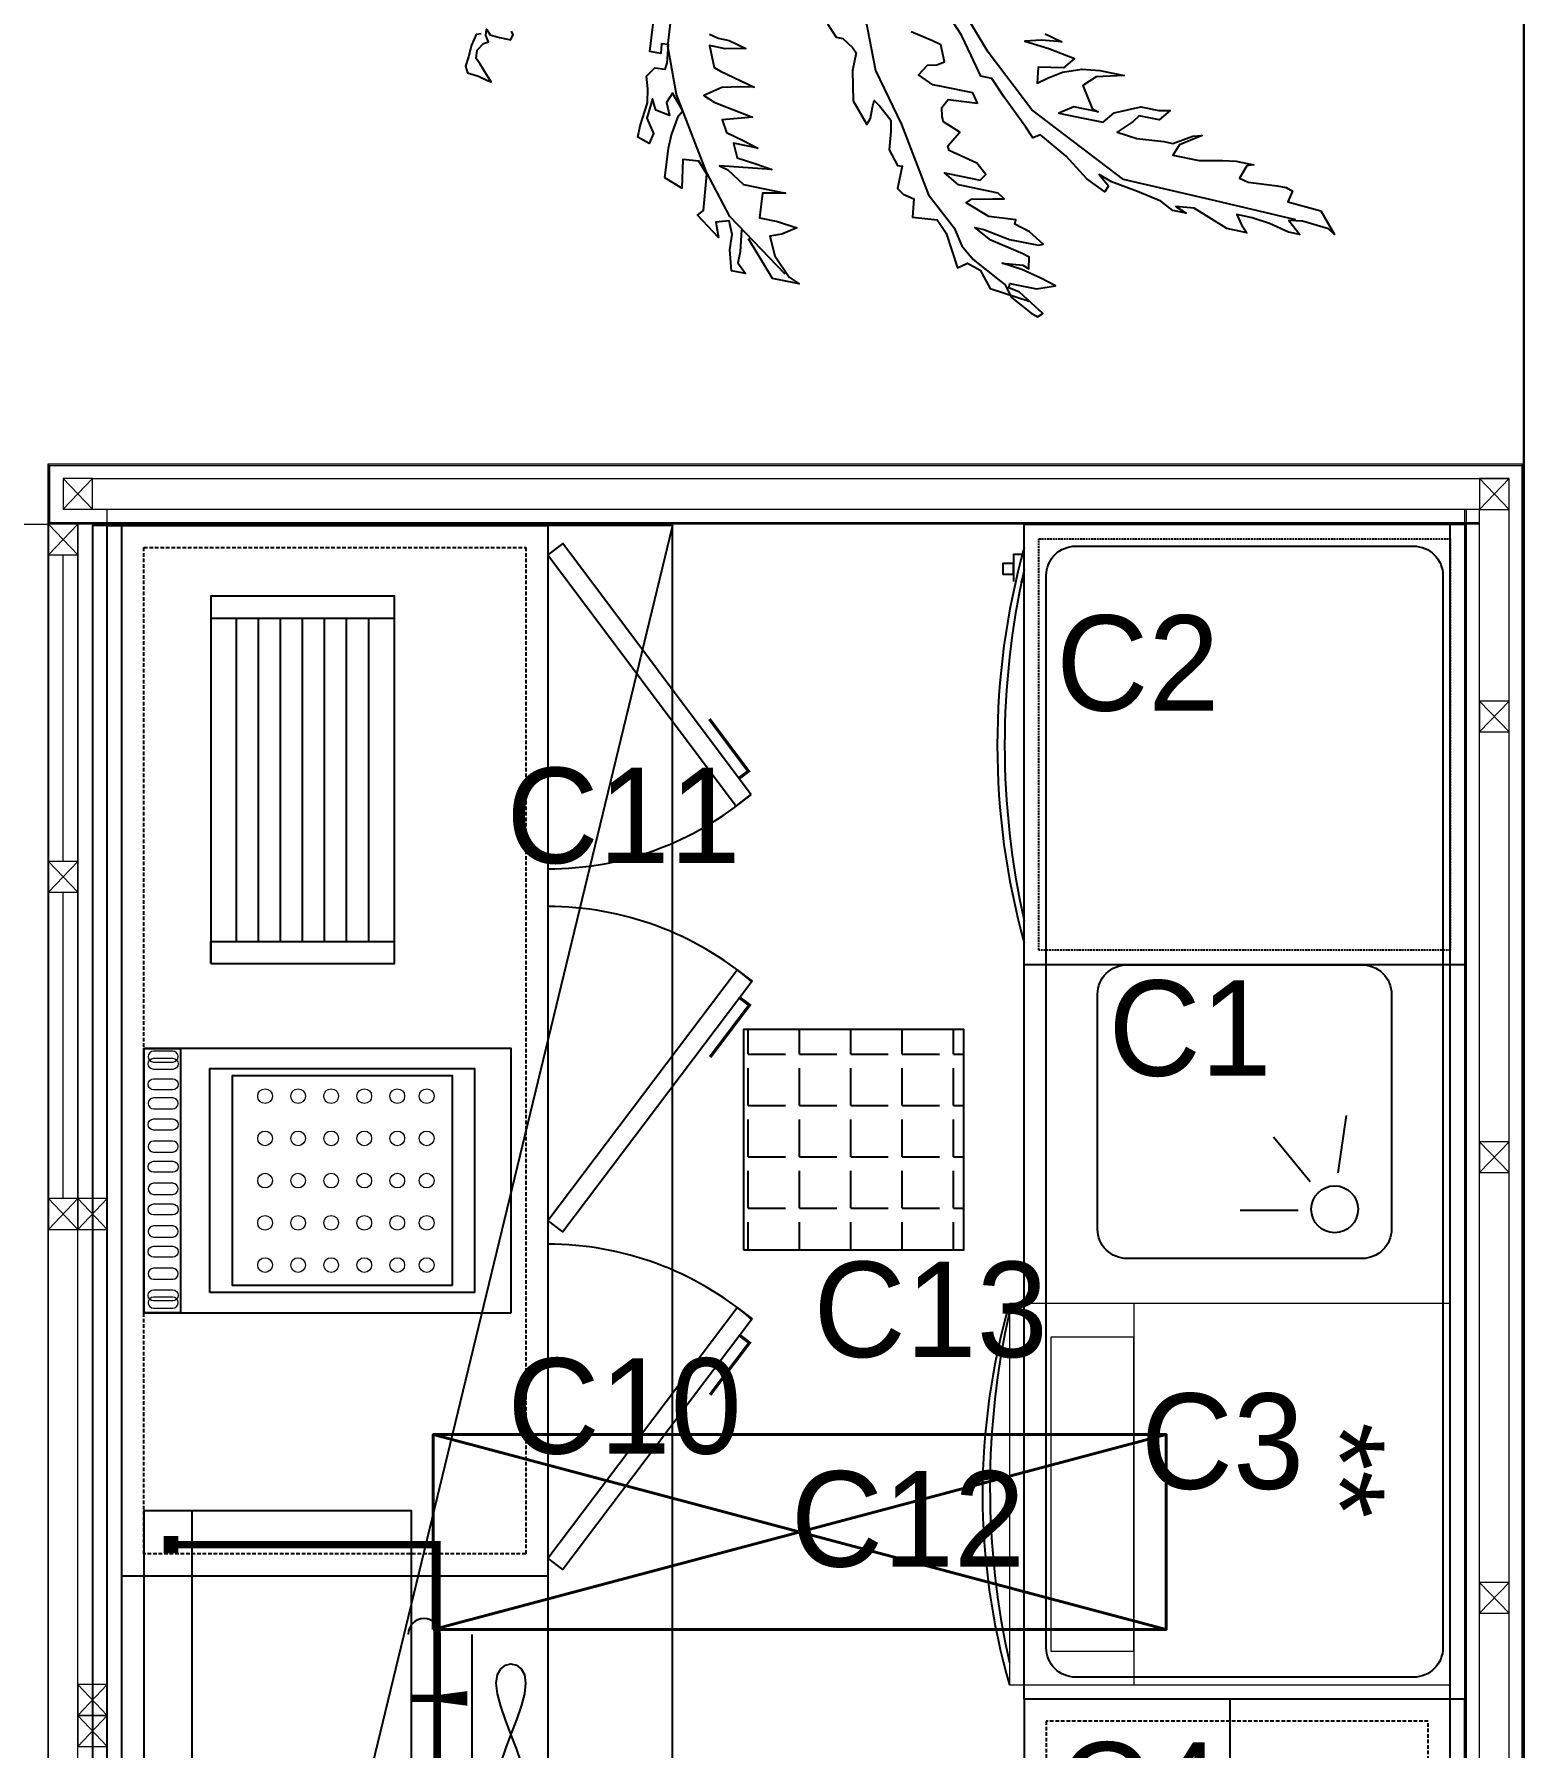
# Model space of a CAD drawing. Header units: millimetres. Extents: x -2729 to 15248, y -12439 to 5292.
# Drawn here: x 6630.6 to 6833.4, y -9283.2 to -9049.9 of the extents above; entities that cross this region are included whole.
import ezdxf

# ---------------------------------------------------------------- set-up
doc = ezdxf.new("R2010")
doc.units = ezdxf.units.MM
doc.linetypes.add('DASHED', pattern=[0.75, 0.5, -0.25])
for name, color, linetype in [('002 Çizgi', 7, 'Continuous'), ('ARBOLES', 118, 'Continuous'), ('Kıtc-002 Çizgi', 7, 'Continuous'), ('S2000-002 Çizgi', 7, 'Continuous')]:
    doc.layers.add(name, color=color, linetype=linetype)
for name, color, linetype, lineweight in [('DUVAR', 7, 'Continuous', 30), ('gor_orta', 40, 'Continuous', 9), ('gor_uzak', 32, 'Continuous', 0), ('gzm', 250, 'Continuous', 20)]:
    doc.layers.add(name, color=color, linetype=linetype, lineweight=lineweight)
doc.styles.get("Standard").update_dxf_attribs({"font": 'arial.ttf'})
doc.styles.add('TAKSİM', font='GOTHIC.TTF', dxfattribs={"height": 20})

# ---------------------------------------------------------------- blocks, each defined once
blk = doc.blocks.new('drudtu')
at = {"layer": 'ARBOLES', "color": 126}
blk.add_lwpolyline([(-15.0184, 0.6979), (-15.0215, 0.7069), (-15.0426, 0.7114), (-15.0652, 0.7129), (-15.0833, 0.7144), (-15.0953, 0.7084), (-15.0968, 0.6873), (-15.1014, 0.6692), (-15.1029, 0.6617), (-15.0938, 0.6707), (-15.0742, 0.6888), (-15.0652, 0.6979), (-15.0501, 0.6994), (-15.035, 0.6903), (-15.0305, 0.6813), (-15.02, 0.6888), (-15.0079, 0.6903), (-15.0169, 0.6813), (-15.0184, 0.6632), (-15.0184, 0.6481), (-15.0184, 0.6421), (-15.0079, 0.6391), (-15.0019, 0.6436)], dxfattribs=at)
at = {"layer": 'ARBOLES', "color": 92}
for points in [[(-15.2793, 0.1476), (-15.32, 0.1416), (-15.3411, 0.1416), (-15.3577, 0.1235), (-15.3577, 0.1506), (-15.32, 0.1611), (-15.2914, 0.1626), (-15.2673, 0.1732), (-15.2748, 0.1973), (-15.3019, 0.1868), (-15.2688, 0.2335), (-15.2582, 0.2244), (-15.1904, 0.2319), (-15.1693, 0.2515), (-15.1723, 0.2817), (-15.2251, 0.2726), (-15.213, 0.3073), (-15.1572, 0.3118), (-15.1316, 0.3118), (-15.0939, 0.3058), (-15.0833, 0.2997), (-15.0547, 0.3254), (-15.0743, 0.3329), (-15.0969, 0.3223), (-15.0924, 0.3495), (-15.0728, 0.36), (-15.1105, 0.363), (-15.1361, 0.3449), (-15.1557, 0.3495), (-15.1482, 0.3721), (-15.1271, 0.3721), (-15.0818, 0.3675), (-15.0562, 0.3721), (-15.0336, 0.3796), (-15.0155, 0.3675), (-15.014, 0.348), (-15.0019, 0.3464), (-14.9673, 0.351), (-14.9688, 0.3645), (-14.9869, 0.3615), (-14.9869, 0.3826), (-14.9356, 0.3871)], [(-15.3437, 0.0512), (-15.259, 0.1739), (-15.1869, 0.2332), (-15.0556, 0.3179), (-14.9709, 0.3517), (-14.8735, 0.3602)], [(-14.9328, 0.2798), (-14.937, 0.2628), (-14.937, 0.2417), (-14.9455, 0.2078), (-14.9539, 0.2459), (-14.9539, 0.2755), (-14.9921, 0.2586), (-14.9963, 0.2459), (-15.0133, 0.1782), (-15.0175, 0.2036), (-15.026, 0.2374), (-15.0471, 0.2671), (-15.0556, 0.2459), (-15.0598, 0.2205), (-15.0683, 0.1697), (-15.0853, 0.2247), (-15.1064, 0.212), (-15.1149, 0.1782), (-15.1234, 0.1485), (-15.1234, 0.1951), (-15.1488, 0.1824), (-15.153, 0.1443), (-15.1573, 0.1147), (-15.17, 0.212), (-15.1742, 0.1951), (-15.1954, 0.1612), (-15.1954, 0.0808), (-15.2039, 0.1231), (-15.2505, 0.1189), (-15.2505, 0.085), (-15.2547, 0.0469), (-15.2717, 0.0723), (-15.2801, 0.0935), (-15.314, 0.0766), (-15.3479, 0.0427), (-15.3564, 0.0215), (-15.3564, 0.0723), (-15.2928, 0.1316)], [(-15.0514, -0.8633), (-15.0471, -0.6982), (-15.0429, -0.533), (-14.9497, -0.3383), (-14.8607, -0.2367), (-14.704, -0.0928)], [(-14.8057, -0.3341), (-14.8141, -0.3679), (-14.8184, -0.3298), (-14.8269, -0.3002), (-14.8311, -0.3468), (-14.8396, -0.3976), (-14.8607, -0.3806), (-14.8692, -0.3341), (-14.8989, -0.3383), (-14.8862, -0.3552), (-14.8692, -0.3806), (-14.8565, -0.4145), (-14.8523, -0.4484), (-14.8523, -0.4949), (-14.865, -0.4441), (-14.8862, -0.423), (-14.9243, -0.4484), (-14.9285, -0.4611), (-14.9285, -0.4145), (-14.9455, -0.3891), (-14.9455, -0.423), (-14.9455, -0.4738), (-14.9243, -0.4907), (-14.9031, -0.5373), (-14.9031, -0.5712), (-14.8989, -0.5923), (-14.9201, -0.5754), (-14.9201, -0.5373), (-14.9328, -0.5288), (-14.9582, -0.5034), (-14.9624, -0.5415), (-14.9582, -0.5923), (-14.9582, -0.6093), (-14.937, -0.6431), (-14.9328, -0.6601), (-14.9582, -0.622), (-14.9794, -0.6135), (-14.9794, -0.6643), (-14.9709, -0.7066), (-14.9667, -0.732), (-14.9667, -0.7532), (-14.9667, -0.7659), (-14.9709, -0.7532), (-14.9963, -0.7447), (-15.0005, -0.7617), (-14.9963, -0.8167), (-14.9963, -0.8336), (-15.0005, -0.8463), (-15.0217, -0.8421), (-15.026, -0.9056), (-15.0641, -0.9395), (-15.0556, -0.9268), (-15.0514, -0.876), (-15.0556, -0.8506), (-15.0768, -0.876), (-15.0768, -0.8548), (-15.0683, -0.8167), (-15.0641, -0.7828), (-15.0641, -0.7532), (-15.081, -0.7659), (-15.0937, -0.7786), (-15.0937, -0.7405), (-15.0683, -0.6728), (-15.0726, -0.6389), (-15.081, -0.6601), (-15.081, -0.6347), (-15.0683, -0.6093), (-15.0598, -0.5627), (-15.0514, -0.5119), (-15.0429, -0.4865), (-15.0598, -0.5076), (-15.0726, -0.5034), (-15.0556, -0.4653), (-15.0217, -0.4187), (-14.9921, -0.3637), (-15.0005, -0.351), (-14.9836, -0.3341), (-14.937, -0.2833), (-14.9073, -0.2536), (-14.9073, -0.2325), (-14.8735, -0.2071), (-14.8396, -0.1817), (-14.8184, -0.1605)]]:
    blk.add_lwpolyline(points, dxfattribs=at)
at = {"layer": 'ARBOLES', "color": 72}
for points in [[(-14.7337, 0.0469), (-14.937, -0.0377), (-15.026, -0.1055), (-15.1446, -0.1817), (-15.1954, -0.2409), (-15.2251, -0.2621), (-15.2462, -0.2875), (-15.2759, -0.3468), (-15.2801, -0.3552), (-15.3013, -0.3722), (-15.3098, -0.3891), (-15.3225, -0.4145), (-15.3267, -0.4272), (-15.3183, -0.4357), (-15.2886, -0.3849), (-15.2844, -0.3637), (-15.2759, -0.3637), (-15.2759, -0.3891), (-15.2759, -0.4145), (-15.2632, -0.4484), (-15.2547, -0.4187), (-15.2462, -0.3806), (-15.242, -0.3425), (-15.2378, -0.3806), (-15.242, -0.3933), (-15.2208, -0.3891), (-15.2166, -0.3764), (-15.2039, -0.3129), (-15.1869, -0.279), (-15.1869, -0.296), (-15.1954, -0.3468), (-15.1954, -0.4018), (-15.1912, -0.4103), (-15.1742, -0.3806), (-15.1658, -0.351), (-15.1573, -0.351), (-15.1615, -0.3002), (-15.1446, -0.2536), (-15.1361, -0.2621), (-15.1276, -0.3002), (-15.1234, -0.3214), (-15.1149, -0.3087), (-15.1149, -0.2325), (-15.098, -0.2028), (-15.098, -0.2367), (-15.098, -0.2706), (-15.0853, -0.279), (-15.0683, -0.2579), (-15.0556, -0.2028), (-15.0471, -0.1986), (-15.0175, -0.2155), (-15.0048, -0.1817), (-14.9963, -0.1774), (-14.9794, -0.1732), (-14.9624, -0.1817), (-14.9582, -0.2367), (-14.9412, -0.224), (-14.9412, -0.1647), (-14.9412, -0.1478), (-14.9285, -0.1182), (-14.9073, -0.1309), (-14.9031, -0.1478), (-14.8946, -0.1605), (-14.865, -0.1478), (-14.8607, -0.1309), (-14.8523, -0.0885)], [(-14.8692, 0.0681), (-14.8904, 0.0469), (-14.8904, 0.0342), (-14.9031, 0.0131), (-14.9116, 0.0046), (-14.9455, 0.0046), (-15.0005, -0.0081), (-15.0387, -0.042), (-15.026, -0.0462), (-15.0048, -0.0462), (-14.9921, -0.0462), (-15.0005, -0.0589), (-15.0217, -0.0843), (-15.0429, -0.0885), (-15.0768, -0.0928), (-15.1022, -0.1139), (-15.1022, -0.1224), (-15.1446, -0.1224), (-15.153, -0.1351), (-15.1573, -0.1563), (-15.1912, -0.1605), (-15.1869, -0.2071), (-15.1954, -0.2155), (-15.2081, -0.2282), (-15.2674, -0.2621), (-15.2547, -0.279), (-15.2632, -0.3044), (-15.2928, -0.3298), (-15.3013, -0.406)]]:
    blk.add_lwpolyline(points, dxfattribs=at)
blk = doc.blocks.new('A$C7344041D')
at = {"layer": 'S2000-002 Çizgi'}
for p, q in [((88.34, 42.76), (80.53, 43.87)), ((89.57, 38.95), (83.47, 33.94)), ((93.48, 37.29), (93.48, 29.4))]:
    blk.add_line(p, q, dxfattribs=at)
for points in [[(160, 0), (0, 0), (0, 60), (160, 60)], [(160, 58), (0, 58), (0, 60), (160, 60)]]:
    blk.add_lwpolyline(points, close=True, dxfattribs=at)
for points in [[(153, 3), (7, 3, -0.414214), (3, 7), (3, 53, -0.414214), (7, 57), (153, 57, -0.414214), (157, 53), (157, 7, -0.414214)], [(96, 10), (64, 10, -0.414214), (60, 14), (60, 46, -0.414214), (64, 50), (96, 50, -0.414214), (100, 46), (100, 14, -0.414214)]]:
    blk.add_lwpolyline(points, format="xyb", close=True, dxfattribs=at)
blk.add_circle((93.29, 42.26), 3.19, dxfattribs=at)
blk = doc.blocks.new('A$C14D126DE')
at = {"layer": 'S2000-002 Çizgi'}
for points in [[(3.67, 0), (3.67, 60), (63.67, 60), (63.67, 0)], [(2.21, 53.17), (2.21, 54.63), (0.75, 54.63), (0.75, 53.17)]]:
    blk.add_lwpolyline(points, close=True, dxfattribs=at)
at = {"layer": 'S2000-002 Çizgi', "linetype": 'DASHED', "ltscale": 0.5}
blk.add_lwpolyline([(5.67, 2), (5.67, 58), (61.67, 58), (61.67, 2)], close=True, dxfattribs=at)
at = {"layer": 'S2000-002 Çizgi'}
for points in [[(3.32, 55.85), (2.21, 55.85), (2.21, 52.2)], [(3.18, 52.2), (3.67, 52.2), (3.67, 55.85)]]:
    blk.add_lwpolyline(points, dxfattribs=at)
for centre, radius, start, end in [((100.61, 29.9), 100.61, 164.4941, 195.5059), ((109.49, 29.9), 108.49, 167.2819, 192.7181)]:
    blk.add_arc(centre, radius, start, end, dxfattribs=at)
blk = doc.blocks.new('A$C4F2B2240')
at = {"layer": 'Kıtc-002 Çizgi', "lineweight": 13}
for points in [[(51.92, 60), (0, 60), (0, 0), (51.92, 0)], [(47.33, 54.36), (4.59, 54.36), (4.59, 43.09), (47.33, 43.09)]]:
    blk.add_lwpolyline(points, close=True, dxfattribs=at)
blk.add_lwpolyline([(51.92, 43.09), (0, 43.09)], dxfattribs=at)
at = {"layer": 'S2000-002 Çizgi'}
for centre, radius, start, end in [((25.96, -30.08), 93.75, 73.9229, 106.0771), ((26.9, -45.83), 108.49, 77.2819, 102.7181)]:
    blk.add_arc(centre, radius, start, end, dxfattribs=at)
at = {"layer": 'Kıtc-002 Çizgi', "lineweight": 13}
blk.add_text('**', height=12, rotation=180, dxfattribs=at).set_placement((35.73, 20.99))
blk = doc.blocks.new('A$C01E77913')
at = {"layer": 'S2000-002 Çizgi'}
for points in [[(2, 26.8), (15, 26.8, -0.414214), (17, 24.8), (17, 2, -0.414214), (15, 0), (2, 0, -0.414214), (0, 2), (0, 24.8, -0.414214)], [(4, 24.8), (13, 24.8, -0.414214), (15, 22.8), (15, 4, -0.414214), (13, 2), (4, 2, -0.414214), (2, 4), (2, 22.8, -0.414214)]]:
    blk.add_lwpolyline(points, format="xyb", close=True, dxfattribs=at)
blk.add_lwpolyline([(4.71, 14.27), (12.21, 14.27), (12.21, 13.52), (4.71, 13.52)], close=True, dxfattribs=at)
blk.add_circle((8.46, 13.87), 3.82, dxfattribs=at)
blk = doc.blocks.new('A$C3BF74239')
at = {"layer": '002 Çizgi', "color": 7}
for p, q in [((85.82, 0), (85.82, 161)), ((85.82, 0), (85.82, 161)), ((38.15, 45), (38.15, 18.33)), ((42.5, 18.33), (42.5, 45)), ((31.47, 40.34), (31.01, 39.53)), ((32.11, 40.83), (31.47, 40.34)), ((32.84, 41), (32.11, 40.83)), ((33.58, 40.83), (32.84, 41)), ((34.22, 40.34), (33.58, 40.83)), ((34.67, 39.53), (34.22, 40.34)), ((31.01, 39.53), (30.84, 38.38)), ((30.84, 38.38), (31.01, 36.93)), ((34.85, 38.38), (34.67, 39.53)), ((34.67, 36.93), (34.85, 38.38)), ((31.01, 36.93), (31.47, 35.22)), ((31.47, 35.22), (32.11, 33.36)), ((33.58, 33.36), (34.22, 35.22)), ((34.22, 35.22), (34.67, 36.93)), ((32.11, 33.36), (32.84, 31.41)), ((32.84, 31.41), (33.58, 33.36)), ((32.11, 29.46), (32.84, 31.41)), ((32.84, 31.41), (33.58, 29.46)), ((31.47, 27.6), (32.11, 29.46)), ((33.58, 29.46), (34.22, 27.6)), ((30.84, 24.44), (31.01, 25.9)), ((31.01, 25.9), (31.47, 27.6)), ((34.22, 27.6), (34.67, 25.9)), ((34.67, 25.9), (34.85, 24.44)), ((31.01, 23.3), (30.84, 24.44)), ((34.85, 24.44), (34.67, 23.3)), ((31.47, 22.48), (31.01, 23.3)), ((32.11, 21.99), (31.47, 22.48)), ((32.84, 21.83), (32.11, 21.99)), ((33.58, 21.99), (32.84, 21.83)), ((34.22, 22.48), (33.58, 21.99)), ((34.67, 23.3), (34.22, 22.48))]:
    blk.add_line(p, q, dxfattribs=at)
for points in [[(27.82, 0), (87.82, 0), (87.82, 161), (27.82, 161)], [(55.82, 161), (55.82, 0), (87.82, 0), (87.82, 161)], [(0, 115.8), (25.77, 149.91), (27.82, 148.36), (2.05, 114.25)], [(0, 87.96), (25.77, 53.85), (27.82, 55.4), (2.05, 89.51)]]:
    blk.add_lwpolyline(points, close=True, dxfattribs=at)
at = {"layer": '002 Çizgi', "color": 7, "linetype": 'DASHED'}
blk.add_lwpolyline([(82.82, 56), (82.82, 158), (30.82, 158), (30.82, 56)], close=True, dxfattribs=at)
at = {"layer": '002 Çizgi', "color": 7, "const_width": 0.428}
for points in [[(1.7, 118.04), (0.38, 119.04), (4.63, 124.67), (5.72, 126.11)], [(1.7, 85.72), (0.38, 84.72), (4.63, 79.09), (5.72, 77.64)]]:
    blk.add_lwpolyline(points, dxfattribs=at)
at = {"layer": '002 Çizgi', "color": 7}
blk.add_lwpolyline([(85.82, 53), (27.82, 53)], dxfattribs=at)
for centre, radius, start, end in [((27.82, 148.36), 42.75, 229.4908, 270), ((27.82, 55.4), 42.75, 90, 130.5092), ((44.67, 45), 2.17, 0, 180), ((40.32, 18.33), 2.17, 180, 0)]:
    blk.add_arc(centre, radius, start, end, dxfattribs=at)
at = {"layer": '002 Çizgi', "color": 7, "xscale": -1, "rotation": 90}
for p in [(85.21, 143.49), (85.21, 125.49), (85.21, 107.49), (85.21, 89.49), (85.21, 71.49), (85.21, 53.49), (85.21, 35.49)]:
    blk.add_blockref('A$C01E77913', p, dxfattribs=at)
blk = doc.blocks.new('A$C732D3729')
at = {"layer": 'S2000-002 Çizgi'}
blk.add_line((2, 0), (2, 182), dxfattribs=at)
for points in [[(60, 0), (0, 0), (0, 182), (60, 182)], [(87.67, 145.31), (62.05, 179.54), (60, 178), (85.61, 143.77)], [(87.82, 119.94), (62.05, 85.83), (60, 87.38), (85.77, 121.49)], [(87.82, 73.96), (62.05, 39.85), (60, 41.4), (85.77, 75.51)], [(56.97, 10.44), (56.8, 11.9), (56.35, 13.6), (55.71, 15.46), (54.97, 17.41), (54.24, 19.36), (53.6, 21.22), (53.14, 22.93), (52.97, 24.38), (53.14, 25.53), (53.6, 26.34), (54.24, 26.83), (54.97, 27), (55.71, 26.83), (56.35, 26.34), (56.8, 25.53), (56.97, 24.38), (56.8, 22.93), (56.35, 21.22), (55.71, 19.36), (54.97, 17.41), (54.24, 15.46), (53.6, 13.6), (53.14, 11.9), (52.97, 10.44), (53.14, 9.3), (53.6, 8.48), (54.24, 7.99), (54.97, 7.83), (55.71, 7.99), (56.35, 8.48), (56.8, 9.3)]]:
    blk.add_lwpolyline(points, close=True, dxfattribs=at)
at = {"layer": 'S2000-002 Çizgi', "linetype": 'DASHED'}
blk.add_lwpolyline([(5, 42), (5, 179), (57, 179), (57, 42)], close=True, dxfattribs=at)
at = {"layer": 'S2000-002 Çizgi', "const_width": 0.428}
for points in [[(85.98, 147.56), (87.3, 148.55), (83.07, 154.21), (81.99, 155.65)], [(86.12, 117.7), (87.44, 116.7), (83.18, 111.07), (82.09, 109.62)], [(86.12, 71.72), (87.44, 70.72), (83.18, 65.09), (82.09, 63.64)]]:
    blk.add_lwpolyline(points, dxfattribs=at)
at = {"layer": 'S2000-002 Çizgi'}
blk.add_lwpolyline([(2, 39), (60, 39)], dxfattribs=at)
for points in [[(45.32, 4.33), (45.32, 31, 1), (40.97, 31)], [(49.66, 31), (49.66, 4.33, -1), (45.32, 4.33)]]:
    blk.add_lwpolyline(points, format="xyb", dxfattribs=at)
for centre, start, end in [((60, 178), 270, 310.245), ((60, 87.38), 49.4908, 90), ((60, 41.4), 49.4908, 90)]:
    blk.add_arc(centre, 42.75, start, end, dxfattribs=at)
blk = doc.blocks.new('A$C6B5F2585')
for p, q in [((0, 50), (0, 47)), ((0, 47), (25, 47)), ((3.5, 3), (3.5, 47)), ((6.5, 3), (6.5, 47)), ((9.5, 3), (9.5, 47)), ((12.5, 3), (12.5, 47)), ((15.5, 3), (15.5, 47)), ((18.5, 3), (18.5, 47)), ((21.5, 3), (21.5, 47)), ((0, 0), (0, 3)), ((0, 3), (25, 3))]:
    blk.add_line(p, q)
blk.add_lwpolyline([(0, 0), (25, 0), (25, 50), (0, 50)], close=True)
blk = doc.blocks.new('A$C6D987258')
at = {"layer": 'S2000-002 Çizgi'}
for points in [[(50, 0), (50, 36), (0, 36), (0, 0)], [(5, 36), (5, 0), (0, 0), (0, 36)], [(9, 2.75), (9, 33.25), (45, 33.25), (45, 2.75)], [(42, 3.75), (42, 32.25), (12, 32.25), (12, 3.75)]]:
    blk.add_lwpolyline(points, close=True, dxfattribs=at)
at = {"layer": 'S2000-002 Çizgi', "linetype": 'Continuous', "lineweight": 0}
for points in [[(1.33, 35.64, 0.999894), (1.33, 34.14), (3.93, 34.14, 1), (3.93, 35.64), (1.33, 35.64)], [(1.33, 34.65), (3.93, 34.65, -1), (3.93, 33.15), (1.33, 33.15, -0.999894), (1.33, 34.65)], [(1.33, 31.86), (3.93, 31.86, -1), (3.93, 30.36), (1.33, 30.36, -0.999894), (1.33, 31.86)], [(1.33, 29.26, 0.999894), (1.33, 27.76), (3.93, 27.76, 1), (3.93, 29.26), (1.33, 29.26)], [(1.33, 26.39), (3.93, 26.39, -1), (3.93, 24.89), (1.33, 24.89, -0.999894), (1.33, 26.39)], [(1.33, 23.39, 0.999894), (1.33, 21.89), (3.93, 21.89, 1), (3.93, 23.39), (1.33, 23.39)], [(1.33, 20.63), (3.93, 20.63, -1), (3.93, 19.13), (1.33, 19.13, -0.999894), (1.33, 20.63)], [(1.33, 17.63, 0.999894), (1.33, 16.13), (3.93, 16.13, 1), (3.93, 17.63), (1.33, 17.63)], [(1.33, 14.82), (3.93, 14.82, -1), (3.93, 13.32), (1.33, 13.32, -0.999894), (1.33, 14.82)], [(1.33, 11.82, 0.999894), (1.33, 10.32), (3.93, 10.32, 1), (3.93, 11.82), (1.33, 11.82)], [(1.33, 9.06), (3.93, 9.06, -1), (3.93, 7.56), (1.33, 7.56, -0.999894), (1.33, 9.06)], [(1.33, 6.06, 0.999894), (1.33, 4.56), (3.93, 4.56, 1), (3.93, 6.06), (1.33, 6.06)], [(1.33, 3.13), (3.93, 3.13, -1), (3.93, 1.63), (1.33, 1.63, -0.999894), (1.33, 3.13)], [(1.33, 2.13, 0.999894), (1.33, 0.63), (3.93, 0.63, 1), (3.93, 2.13), (1.33, 2.13)]]:
    blk.add_lwpolyline(points, format="xyb", dxfattribs=at)
for centre in [(16.5, 29.5), (21, 29.5), (25.5, 29.5), (30, 29.5), (34.5, 29.5), (38.5, 29.5), (16.5, 23.75), (21, 23.75), (25.5, 23.75), (30, 23.75), (34.5, 23.75), (38.5, 23.75), (16.5, 18), (21, 18), (25.5, 18), (30, 18), (34.5, 18), (38.5, 18), (16.5, 12.25), (21, 12.25), (25.5, 12.25), (30, 12.25), (34.5, 12.25), (38.5, 12.25), (16.5, 6.5), (21, 6.5), (25.5, 6.5), (30, 6.5), (34.5, 6.5), (38.5, 6.5)]:
    blk.add_circle(centre, 1, dxfattribs=at)
blk = doc.blocks.new('A$C3D735FFB')
at = {"layer": 'S2000-002 Çizgi'}
blk.add_lwpolyline([(0, 7.57), (51, 7.57), (51, 44.03), (0, 44.03)], close=True, dxfattribs=at)
for points, const_width in [([(3.46, 40.35), (5.8, 40.35)], 2), ([(4.63, 40.03), (4.63, 4.11), (25.5, 4.11)], 1), ([(46.37, 40.03), (46.37, 4.11), (25.5, 4.11)], 1), ([(47.54, 40.35), (45.2, 40.35)], 2)]:
    blk.add_lwpolyline(points, dxfattribs=dict(at, const_width=const_width))
blk.add_lwpolyline([(51, 37.48), (0, 37.48)], dxfattribs=at)
blk.add_lwpolyline([(25.44, 7.48, 1, 1, 0), (25.44, 3.72, 1, 2, 0), (25.44, 0, 2, 2, 0)], format="xyseb", dxfattribs=at)

msp = doc.modelspace()

# ---------------------------------------------------------------- hatches: boundary and pattern name
h = msp.add_hatch()
h.set_pattern_fill('ANGLE', color=256)
h.set_pattern_definition([(0, (-1430.6666, -11926.8646), (0, 6.985), [5.08, -1.905]), (90, (-1430.6666, -11926.8646), (-6.985, 4e-16), [5.08, -1.905])])
h.paths.add_polyline_path([(6757.189, -9185.384), (6727.189, -9185.384), (6727.189, -9215.384), (6757.189, -9215.384)])

# ---------------------------------------------------------------- linework, layer by layer
msp.add_line((6717.539, -9116.764), (6638.559, -9442.764))
at = {"color": 4, "lineweight": 40, "ltscale": 0.005}
for p, q in [((6784.745, -9267.074), (6684.949, -9240.542)), ((6684.949, -9267.074), (6784.745, -9240.542))]:
    msp.add_line(p, q, dxfattribs=at)
for points in [[(6638.559, -9442.764), (6717.539, -9442.764), (6717.539, -9116.764), (6638.559, -9116.764)], [(6727.189, -9215.384), (6757.189, -9215.384), (6757.189, -9185.384), (6727.189, -9185.384)]]:
    msp.add_lwpolyline(points, close=True)
msp.add_lwpolyline([(6684.949, -9267.074), (6684.949, -9240.542), (6784.745, -9240.542), (6784.745, -9267.074)], close=True, dxfattribs=at)
at = {"layer": 'DUVAR', "linetype": 'Continuous'}
msp.add_lwpolyline([(6833.402, -9467.638), (6833.402, -8382.986)], dxfattribs=at)
at = {"layer": 'gor_orta'}
for p, q in [((6632.559, -9108.374), (6650.353, -9108.374)), ((6632.559, -9116.574), (6632.559, -9108.374)), ((6632.559, -9108.574), (6650.353, -9108.574)), ((6632.759, -9116.374), (6632.759, -9108.574)), ((6650.353, -9108.374), (6675.415, -9108.374)), ((6650.353, -9108.574), (6675.415, -9108.574)), ((6675.415, -9108.374), (6814.595, -9108.374)), ((6675.415, -9108.574), (6814.595, -9108.574)), ((6814.595, -9108.374), (6833.401, -9108.374)), ((6814.595, -9108.574), (6833.201, -9108.574)), ((6833.201, -9446.864), (6833.201, -9108.374)), ((6833.401, -9446.864), (6833.401, -9108.374)), ((6634.559, -9110.345), (6634.559, -9110.346)), ((6638.559, -9114.549), (6634.559, -9110.345)), ((6638.559, -9110.349), (6634.559, -9114.549)), ((6638.559, -9110.349), (6831.401, -9110.373)), ((6827.401, -9110.373), (6831.401, -9114.574)), ((6831.401, -9110.373), (6827.401, -9114.574)), ((6831.401, -9444.864), (6831.4, -9110.373)), ((6827.401, -9114.574), (6638.559, -9114.574)), ((6825.401, -9440.664), (6825.401, -9114.574)), ((6825.601, -9440.664), (6825.601, -9114.574)), ((6827.401, -9440.664), (6827.401, -9114.574)), ((6675.415, -9116.574), (6632.559, -9116.574)), ((6632.559, -9116.574), (6636.559, -9120.774)), ((6636.559, -9116.574), (6632.559, -9120.774)), ((6675.415, -9116.374), (6632.759, -9116.374)), ((6827.401, -9116.374), (6675.415, -9116.374)), ((6827.401, -9116.574), (6675.415, -9116.574)), ((6827.401, -9140.664), (6831.401, -9144.864)), ((6831.401, -9140.664), (6827.401, -9144.864)), ((6632.559, -9162.489), (6636.559, -9166.689)), ((6636.559, -9162.489), (6632.559, -9166.689)), ((6827.401, -9200.664), (6831.401, -9204.864)), ((6831.401, -9200.664), (6827.401, -9204.864)), ((6632.559, -9208.404), (6636.559, -9212.605)), ((6636.559, -9208.404), (6632.559, -9212.605)), ((6636.559, -9208.404), (6640.559, -9212.605)), ((6640.559, -9208.404), (6636.559, -9212.605)), ((6827.401, -9260.664), (6831.401, -9264.864)), ((6831.401, -9260.664), (6827.401, -9264.864)), ((6636.559, -9274.595), (6640.559, -9278.796)), ((6640.559, -9274.595), (6636.559, -9278.796)), ((6636.559, -9278.796), (6640.559, -9282.996)), ((6640.559, -9278.796), (6636.559, -9282.996))]:
    msp.add_line(p, q, dxfattribs=at)
at = {"layer": 'gor_orta', "color": 4}
for p, q in [((6632.559, -9116.374), (6632.559, -9212.605)), ((6636.559, -9116.574), (6636.559, -9212.605)), ((6636.559, -9208.404), (6636.559, -9116.574)), ((6634.559, -9162.489), (6634.559, -9120.774)), ((6634.559, -9208.404), (6634.559, -9166.689)), ((6636.559, -9347.087), (6636.559, -9212.605)), ((6638.559, -9274.595), (6638.559, -9212.605)), ((6640.559, -9347.087), (6640.559, -9212.605)), ((6638.559, -9282.996), (6638.559, -9344.987))]:
    msp.add_line(p, q, dxfattribs=at)
at = {"layer": 'gor_orta'}
for points in [[(6634.559, -9110.349), (6634.559, -9114.549), (6638.559, -9114.549), (6638.559, -9110.349), (6634.559, -9110.349)], [(6827.401, -9110.373), (6827.401, -9114.574), (6831.401, -9114.574), (6831.401, -9110.373), (6827.401, -9110.373)], [(6632.559, -9116.574), (6632.559, -9120.774), (6636.559, -9120.774), (6636.559, -9116.574), (6632.559, -9116.574)], [(6827.401, -9140.664), (6827.401, -9144.864), (6831.401, -9144.864), (6831.401, -9140.664), (6827.401, -9140.664)], [(6632.559, -9162.489), (6632.559, -9166.689), (6636.559, -9166.689), (6636.559, -9162.489), (6632.559, -9162.489)], [(6827.401, -9200.664), (6827.401, -9204.864), (6831.401, -9204.864), (6831.401, -9200.664), (6827.401, -9200.664)], [(6632.559, -9208.404), (6632.559, -9212.605), (6636.559, -9212.605), (6636.559, -9208.404), (6632.559, -9208.404)], [(6636.559, -9208.404), (6636.559, -9212.605), (6640.559, -9212.605), (6640.559, -9208.404), (6636.559, -9208.404)], [(6827.401, -9260.664), (6827.401, -9264.864), (6831.401, -9264.864), (6831.401, -9260.664), (6827.401, -9260.664)], [(6636.559, -9274.595), (6636.559, -9278.796), (6640.559, -9278.796), (6640.559, -9274.595), (6636.559, -9274.595)], [(6636.559, -9278.796), (6636.559, -9282.996), (6640.559, -9282.996), (6640.559, -9278.796), (6636.559, -9278.796)]]:
    msp.add_lwpolyline(points, dxfattribs=at)
at = {"layer": 'gor_uzak'}
for p, q in [((6640.559, -9208.404), (6640.559, -9114.473)), ((6632.559, -9344.987), (6632.559, -9212.605))]:
    msp.add_line(p, q, dxfattribs=at)
at = {"layer": 'gzm'}
msp.add_lwpolyline([(6632.538, -9446.864), (6632.538, -9108.374), (6833.201, -9108.374), (6833.201, -9446.864)], close=True, dxfattribs=at)
msp.add_lwpolyline([(6632.559, -9438.664), (6602.559, -9438.664), (6602.559, -9116.574), (6632.559, -9116.574)], dxfattribs=at)

# ---------------------------------------------------------------- block references
at = {"xscale": 72.83395656964245, "yscale": 72.83395656964245, "zscale": 72.83395656964245, "rotation": 78.35019957561259}
msp.add_blockref('drudtu', (6962.156, -7988.755), dxfattribs=at)
for name, p in [('A$C732D3729', (6640.559, -9298.764)), ('A$C14D126DE', (6761.733, -9176.57)), ('A$C6B5F2585', (6654.665, -9176.393)), ('A$C6D987258', (6645.559, -9223.961)), ('A$C3BF74239', (6737.585, -9437.574))]:
    msp.add_blockref(name, p)
at = {"rotation": 90}
msp.add_blockref('A$C4F2B2240', (6823.401, -9274.614), dxfattribs=at)
at = {"layer": 'S2000-002 Çizgi'}
for name, p, rotation in [('A$C7344041D', (6765.401, -9116.574), 270), ('A$C3D735FFB', (6689.584, -9301.912), 90)]:
    msp.add_blockref(name, p, dxfattribs=dict(at, rotation=rotation))

# ---------------------------------------------------------------- texts
at = {"style": 'TAKSİM'}
for s, p in [('C2', (6769.75, -9141.979)), ('C11', (6694.908, -9162.735)), ('C1', (6776.869, -9191.694)), ('C13', (6736.717, -9229.997)), ('C10', (6695.056, -9243.144)), ('C3', (6781.274, -9247.937)), ('C12', (6733.626, -9258.523)), ('C4', (6769.953, -9295.435))]:
    msp.add_text(s, height=13, dxfattribs=at).set_placement(p)

doc.saveas('drawing.dxf')
